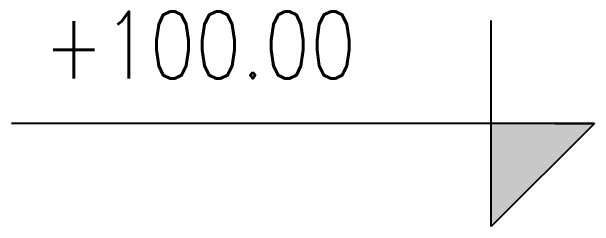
# Model space of a CAD drawing. Header units: millimetres. Extents: x 18963 to 156110, y 10619 to 121460.
# Drawn here: x 72085.9 to 72434.1, y 94627.8 to 94756.3 of the extents above; entities that cross this region are included whole.
import ezdxf
from ezdxf.enums import TextEntityAlignment as Align

# ---------------------------------------------------------------- set-up
doc = ezdxf.new("R2010")
doc.units = ezdxf.units.MM
doc.header["$MEASUREMENT"] = 0
for name, color, linetype in [('Ano_Tag_Lvl', 95, 'Continuous'), ('Hth_Section tag', 204, 'Continuous'), ('Txt_Tag', 95, 'Continuous')]:
    doc.layers.add(name, color=color, linetype=linetype)
doc.styles.add('Jwalant', font='romans.shx', dxfattribs={"width": 0.8})

# ---------------------------------------------------------------- blocks, each defined once
blk = doc.blocks.new('Level Tag Elevation')
at = {"layer": 'Hth_Section tag'}
blk.add_hatch(color=256, dxfattribs=at).paths.add_polyline_path([(-10.051, 0), (-6.535, 3.516), (-10.051, 3.516)])
for p, q in [((-10.051, 0), (-10.051, 7.032)), ((-6.535, 3.516), (-26.408, 3.516)), ((-6.535, 3.516), (-10.051, 0)), ((-7.867, 3.516), (-6.535, 3.516)), ((-7.867, 3.516), (-6.535, 3.516))]:
    blk.add_line(p, q)
at = {"layer": 'Txt_Tag', "style": 'Jwalant', "width": 0.8}
blk.add_attdef('ELEVATIONNAME', text='', height=3, dxfattribs=at).set_placement((-26.503, 7.334), align=Align.TOP_LEFT)

msp = doc.modelspace()

# ---------------------------------------------------------------- block references
at = {"layer": 'Ano_Tag_Lvl', "color": 2}
ref = msp.add_blockref('Level Tag Elevation', (72548.65, 94627.78), dxfattribs=dict(at, xscale=17.52500616191453, yscale=17.52500616191453, zscale=17.52500616191453))
ref.add_attrib('ELEVATIONNAME', ' +100.00', dxfattribs={"layer": '0', "height": 40, "style": 'Jwalant', "width": 0.8}).set_placement((72083.23, 94756.31), align=Align.TOP_LEFT)

doc.saveas('drawing.dxf')
